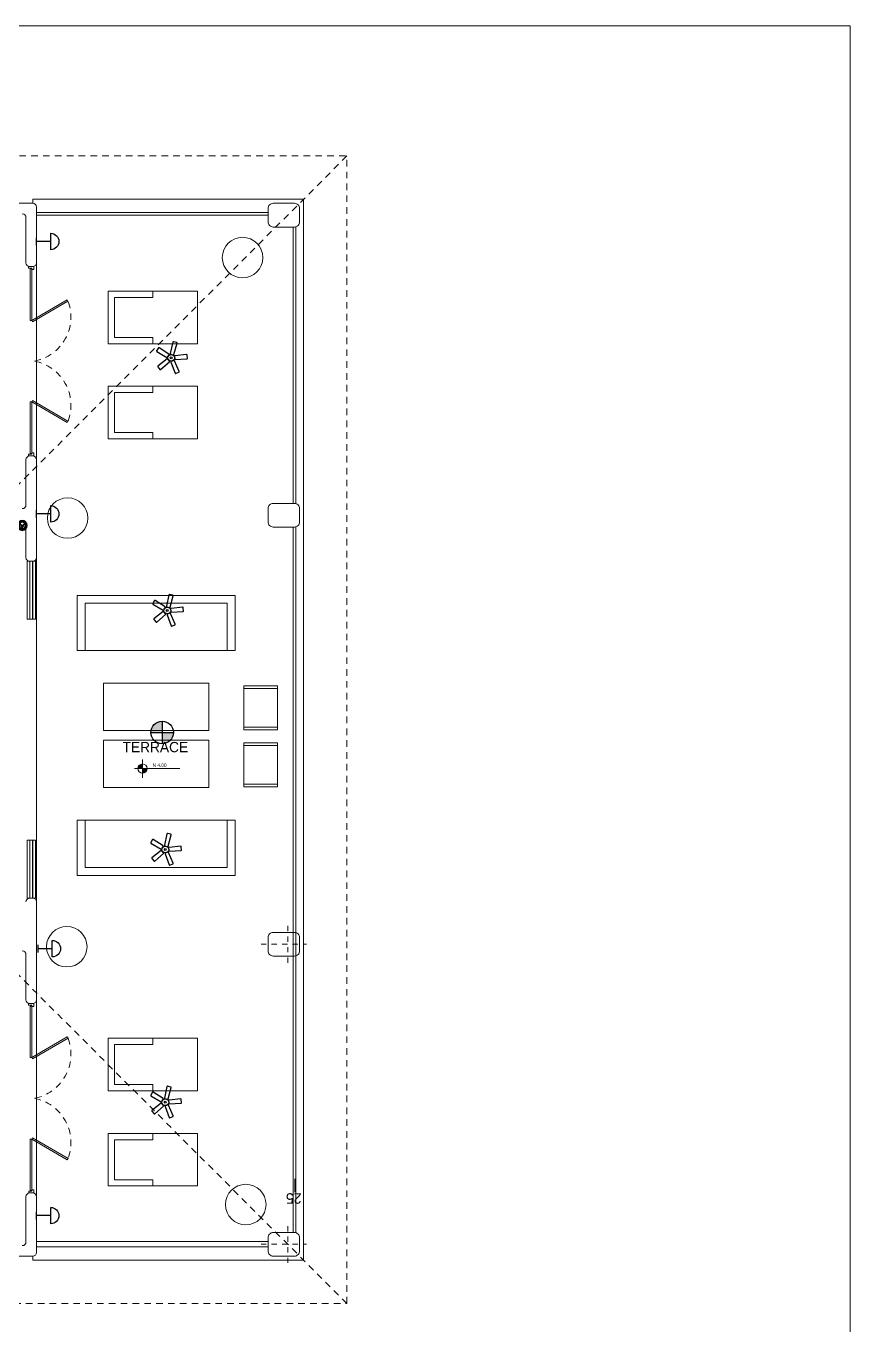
# Model space of a CAD drawing. Header units: metres. Extents: x 14 to 2416, y -346 to 476.
# Drawn here: x 153.83 to 169.49, y -153.24 to -128.56 of the extents above; entities that cross this region are included whole.
import ezdxf

# ---------------------------------------------------------------- set-up
doc = ezdxf.new("R2010")
doc.units = ezdxf.units.M
for name, pattern in [('0', [0]), ('CONTINUA', [0]), ('DASHED', [0.75, 0.5, -0.25]), ('HIDDEN2', [0.1875, 0.125, -0.0625])]:
    doc.linetypes.add(name, pattern=pattern)
doc.layers.get('0').update_dxf_attribs({"linetype": '0', "lineweight": 20})
doc.layers.get('Defpoints').update_dxf_attribs({"color": 6})
for name, color, linetype, lineweight in [('01_Mobiliario', 19, 'Continuous', 0), ('3.13 T.PRSENTACION', 252, 'CONTINUA', 0), ('A-ANNO-TEXT', 20, 'Continuous', 13), ('A-DOOR', 35, 'Continuous', 5), ('A-WALL', 250, 'Continuous', 20), ('EJES', 43, 'DASHED', 0), ('MAVA', 1, 'Continuous', 15), ('MOBILIARIOS', 252, 'Continuous', 0), ('muros bajitos', 252, 'Continuous', 5), ('piso', 253, 'Continuous', 0), ('textos', 7, 'Continuous', 0)]:
    doc.layers.add(name, color=color, linetype=linetype, lineweight=lineweight)
doc.layers.add('MAVA Luminarias', color=1, linetype='Continuous')
doc.layers.add('Techos 1', color=7, linetype='HIDDEN2', lineweight=9, true_color=0x42391a)
doc.styles.add('ESC100-2mm', font='arial.ttf', dxfattribs={"height": 0.15})
doc.styles.get("Standard").update_dxf_attribs({"font": 'arial.ttf', "height": 0.1875})
doc.styles.add('TRESTRECE', font='')
doc.styles.get('TRESTRECE').set_extended_font_data('Champagne & Limousines')

# ---------------------------------------------------------------- blocks, each defined once
blk = doc.blocks.new('A$C2f9b60d5')
at = {"layer": 'A-DOOR'}
for p, q in [((0, 0.101), (0.06, 0.101)), ((0, 0.101), (0, 0.001)), ((0.035, 0.001), (0, 0.001)), ((0.035, 0.061), (0.035, 0.001)), ((0.06, 0.061), (0.035, 0.061)), ((0.06, 0.061), (0.06, 0.101)), ((3.6, 0.1), (3.54, 0.1)), ((3.54, 0.06), (3.54, 0.1)), ((3.54, 0.06), (3.565, 0.06)), ((3.565, 0.06), (3.565, 0)), ((3.565, 0), (3.6, 0)), ((3.6, 0.1), (3.6, 0))]:
    blk.add_line(p, q, dxfattribs=at)
for points in [[(0.631, 0.734), (1.025, 0.06), (1.051, 0.076), (0.658, 0.749)], [(2.966, 0.734), (2.572, 0.06), (2.546, 0.075), (2.94, 0.749)], [(0.045, 0.061), (1.025, 0.06), (1.025, 0.03), (0.045, 0.03)], [(3.552, 0.06), (2.572, 0.06), (2.572, 0.03), (3.552, 0.03)]]:
    blk.add_lwpolyline(points, close=True, dxfattribs=at)
at = {"layer": 'A-DOOR', "linetype": 'HIDDEN2'}
for centre, start, end in [((0.96, -0.049), 10.7613, 110.7488), ((2.637, -0.049), 69.2325, 169.2199)]:
    blk.add_arc(centre, 0.854, start, end, dxfattribs=at)
blk = doc.blocks.new('PL BASE 2N NASAS 09')
at = {"layer": 'textos', "transparency": 33554534}
h = blk.add_hatch(color=256, dxfattribs=at)
h.dxf.hatch_style = 1
h.paths.add_polyline_path([(181.612, -15.862, 0.414214), (181.525, -15.949), (181.612, -15.949)])
h.paths.add_polyline_path([(181.698, -15.949), (181.612, -15.949), (181.612, -16.035, 0.414214)])
at = {"layer": 'A-DOOR'}
for points in [[(179.418, -12.012), (179.468, -12.012), (179.468, -13.112), (179.418, -13.112)], [(179.473, -12.012), (179.523, -12.012), (179.523, -13.112), (179.473, -13.112)], [(179.531, -12.012), (179.581, -12.012), (179.581, -13.112), (179.531, -13.112)], [(179.418, -18.412), (179.468, -18.412), (179.468, -17.312), (179.418, -17.312)], [(179.473, -18.412), (179.523, -18.412), (179.523, -17.312), (179.473, -17.312)], [(179.531, -18.412), (179.581, -18.412), (179.581, -17.312), (179.531, -17.312)]]:
    blk.add_lwpolyline(points, close=True, dxfattribs=at)
at = {"layer": 'A-WALL'}
for p, q in [((178.443, -5.212), (179.528, -5.212)), ((179.598, -5.282), (179.598, -6.342)), ((179.398, -5.482), (179.398, -6.342)), ((179.468, -6.412), (179.528, -6.412)), ((179.528, -6.412), (179.468, -6.412)), ((179.398, -10.074), (179.398, -10.942)), ((179.468, -10.012), (179.528, -10.012)), ((179.598, -10.074), (179.598, -11.942)), ((179.398, -11.332), (179.398, -11.942)), ((179.468, -12.012), (179.528, -12.012)), ((179.598, -18.482), (179.598, -20.355)), ((179.398, -20.349), (179.398, -19.483)), ((179.468, -20.412), (179.528, -20.412)), ((179.398, -24.942), (179.398, -24.082)), ((179.468, -24.012), (179.528, -24.012)), ((179.528, -24.012), (179.468, -24.012)), ((179.598, -25.142), (179.598, -24.082)), ((179.528, -25.212), (178.443, -25.212))]:
    blk.add_line(p, q, dxfattribs=at)
at = {"layer": 'A-WALL', "transparency": 33554684}
blk.add_line((179.468, -18.412), (179.528, -18.412), dxfattribs=at)
at = {"layer": 'A-WALL'}
for points in [[(184.498, -5.212), (184.098, -5.212, 0.414214), (183.998, -5.312), (183.998, -5.562, 0.414214), (184.098, -5.662), (184.498, -5.662, 0.414214), (184.598, -5.562), (184.598, -5.312, 0.414214)], [(184.498, -10.912), (184.098, -10.912, 0.414214), (183.998, -11.012), (183.998, -11.262, 0.414214), (184.098, -11.362), (184.498, -11.362, 0.414214), (184.598, -11.262), (184.598, -11.012, 0.414214)], [(184.498, -19.511), (184.098, -19.511, -0.414214), (183.998, -19.411), (183.998, -19.161, -0.414214), (184.098, -19.061), (184.498, -19.061, -0.414214), (184.598, -19.161), (184.598, -19.411, -0.414214)], [(184.498, -25.212), (184.098, -25.212, -0.414214), (183.998, -25.112), (183.998, -24.862, -0.414214), (184.098, -24.762), (184.498, -24.762, -0.414214), (184.598, -24.862), (184.598, -25.112, -0.414214)]]:
    blk.add_lwpolyline(points, format="xyb", close=True, dxfattribs=at)
for centre, start, end in [((179.328, -5.482), 0, 90), ((179.528, -5.282), 0, 90), ((179.468, -6.342), 180, 270), ((179.528, -6.342), 270, 0), ((179.468, -10.082), 90, 180), ((179.528, -10.082), 0, 90), ((179.328, -10.942), 270, 360), ((179.468, -11.942), 179.9938, 270), ((179.528, -11.942), 270, 0.0062), ((179.468, -18.482), 90, 180), ((179.528, -18.482), 0, 90), ((179.328, -19.482), 0, 90), ((179.468, -20.342), 180, 270), ((179.528, -20.342), 270, 360), ((179.468, -24.082), 90, 180), ((179.528, -24.082), 0, 90), ((179.328, -24.942), 270, 0), ((179.528, -25.142), 270, 0)]:
    blk.add_arc(centre, 0.07, start, end, dxfattribs=at)
at = {"layer": 'muros bajitos'}
for p, q in [((183.998, -5.389), (179.598, -5.389)), ((183.998, -5.437), (179.598, -5.437)), ((184.474, -5.662), (184.474, -10.912)), ((184.524, -5.658), (184.524, -10.915)), ((184.474, -11.362), (184.474, -24.762)), ((184.524, -11.358), (184.524, -24.765)), ((183.998, -24.935), (179.598, -24.935)), ((183.998, -25.035), (179.598, -25.035))]:
    blk.add_line(p, q, dxfattribs=at)
at = {"layer": 'piso'}
for p, q in [((179.528, -5.135), (184.673, -5.135)), ((179.528, -5.212), (179.528, -5.135)), ((184.673, -5.135), (184.673, -25.289)), ((179.598, -6.349), (179.598, -10.074)), ((179.598, -11.942), (179.598, -18.482)), ((179.598, -24.074), (179.598, -20.349)), ((179.528, -25.212), (179.528, -25.289)), ((179.528, -25.289), (184.673, -25.289))]:
    blk.add_line(p, q, dxfattribs=at)
at = {"layer": 'Techos 1'}
for p, q in [((157.448, -4.312), (185.498, -4.312)), ((185.498, -4.312), (178.873, -10.937)), ((185.498, -26.112), (185.498, -4.312)), ((185.498, -26.112), (178.873, -19.487)), ((160.048, -26.112), (185.498, -26.112))]:
    blk.add_line(p, q, dxfattribs=at)
at = {"layer": 'textos'}
for p, q in [((181.612, -15.775), (181.612, -16.123)), ((181.458, -15.949), (182.319, -15.949))]:
    blk.add_line(p, q, dxfattribs=at)
blk.add_circle((181.612, -15.949), 0.0865, dxfattribs=at)
at = {"color": 1, "rotation": 270}
blk.add_blockref('A$C2f9b60d5', (179.447, -6.412), dxfattribs=at)
at = {"color": 1, "xscale": -1, "rotation": 270}
blk.add_blockref('A$C2f9b60d5', (179.448, -24.012), dxfattribs=at)
at = {"layer": 'textos', "insert": (180.154, -15.642), "char_height": 0.195, "width": 3.40488, "attachment_point": 7}
blk.add_mtext('\\pxqc;{\\fChampagne & Limousines|b0|i0|c0|p34;TERRACE }', dxfattribs=at)
at = {"layer": 'textos', "insert": (181.805, -15.853), "char_height": 0.065, "attachment_point": 1, "style": 'ESC100-2mm'}
blk.add_mtext_dynamic_manual_height_columns('{\\Ftxt|c0;N 4.00}', width=2.21694, gutter_width=0.5, heights=[0], dxfattribs=at)
blk = doc.blocks.new('PL MUEBLES 2N NASAS 09')
at = {"layer": '01_Mobiliario'}
for p, q in [((230.786, 47.305), (232.786, 47.305)), ((230.786, 47.305), (230.786, 46.405)), ((230.786, 46.405), (232.786, 46.405))]:
    blk.add_line(p, q, dxfattribs=at)
at = {"layer": '3.13 T.PRSENTACION', "transparency": 33554508}
blk.add_line((234.419, 38.973), (234.419, 38.723), dxfattribs=at)
at = {"layer": 'EJES', "ltscale": 0.03}
for p, q in [((234.287, 43.077), (234.287, 43.802)), ((233.779, 43.431), (234.641, 43.431)), ((234.287, 37.376), (234.287, 38.101)), ((233.779, 37.73), (234.641, 37.73))]:
    blk.add_line(p, q, dxfattribs=at)
at = {"layer": 'MOBILIARIOS'}
for p, q in [((230.872, 54.838), (230.872, 55.838)), ((230.872, 55.838), (232.572, 55.838)), ((231.722, 55.838), (231.722, 55.718)), ((232.572, 55.838), (232.572, 54.838)), ((230.992, 54.958), (230.992, 55.718)), ((231.722, 55.718), (230.992, 55.718)), ((232.572, 54.838), (230.872, 54.838)), ((231.722, 54.958), (230.992, 54.958)), ((231.722, 54.838), (231.722, 54.958)), ((230.872, 53.03), (230.872, 54.03)), ((230.872, 54.03), (232.572, 54.03)), ((230.992, 53.15), (230.992, 53.91)), ((231.722, 53.91), (230.992, 53.91)), ((231.722, 54.03), (231.722, 53.91)), ((232.572, 54.03), (232.572, 53.03)), ((231.722, 53.15), (230.992, 53.15)), ((231.722, 53.03), (231.722, 53.15)), ((232.572, 53.03), (230.872, 53.03)), ((230.286, 49.008), (230.286, 50.058)), ((230.286, 50.058), (233.286, 50.058)), ((230.436, 49.008), (230.436, 49.908)), ((230.436, 49.908), (233.136, 49.908)), ((233.136, 49.908), (233.136, 49.008)), ((233.286, 50.058), (233.286, 49.008)), ((233.286, 49.008), (230.286, 49.008)), ((230.786, 48.389), (232.786, 48.389)), ((230.786, 48.389), (230.786, 47.489)), ((232.786, 47.489), (232.786, 48.389)), ((234.092, 48.291), (233.451, 48.291)), ((233.452, 48.341), (233.452, 47.511)), ((234.092, 48.341), (233.452, 48.341)), ((233.452, 48.341), (233.452, 47.511)), ((234.092, 47.506), (234.092, 48.336)), ((234.092, 47.506), (234.092, 48.336)), ((230.786, 47.489), (232.786, 47.489)), ((233.452, 47.556), (234.092, 47.556)), ((233.452, 47.506), (234.092, 47.506)), ((232.786, 46.405), (232.786, 47.305)), ((234.092, 47.207), (233.451, 47.207)), ((234.092, 47.257), (233.452, 47.257)), ((233.452, 47.257), (233.452, 46.427)), ((234.092, 46.421), (234.092, 47.251)), ((233.452, 46.472), (234.092, 46.471)), ((233.452, 46.421), (234.092, 46.421)), ((233.286, 45.787), (230.286, 45.787)), ((230.286, 45.787), (230.286, 44.737)), ((230.436, 45.787), (230.436, 44.887)), ((233.136, 44.887), (233.136, 45.787)), ((233.286, 44.737), (233.286, 45.787)), ((230.286, 44.737), (233.286, 44.737)), ((230.436, 44.887), (233.136, 44.887)), ((230.872, 40.645), (230.872, 41.645)), ((230.872, 41.645), (232.572, 41.645)), ((230.992, 40.765), (230.992, 41.525)), ((231.722, 41.525), (230.992, 41.525)), ((231.722, 41.645), (231.722, 41.525)), ((232.572, 41.645), (232.572, 40.645)), ((231.722, 40.765), (230.992, 40.765)), ((231.722, 40.645), (231.722, 40.765)), ((232.572, 40.645), (230.872, 40.645)), ((230.872, 38.838), (230.872, 39.838)), ((230.872, 39.838), (232.572, 39.838)), ((231.722, 39.838), (231.722, 39.718)), ((232.572, 39.838), (232.572, 38.838)), ((230.992, 38.958), (230.992, 39.718)), ((231.722, 39.718), (230.992, 39.718)), ((232.572, 38.838), (230.872, 38.838)), ((231.722, 38.958), (230.992, 38.958)), ((231.722, 38.838), (231.722, 38.958))]:
    blk.add_line(p, q, dxfattribs=at)
for points in [[(233.452, 48.341), (234.092, 48.341), (234.092, 47.506), (233.452, 47.506)], [(233.452, 47.257), (234.092, 47.257), (234.092, 46.421), (233.452, 46.421)]]:
    blk.add_lwpolyline(points, close=True, dxfattribs=at)
at = {"layer": 'piso'}
for centre in [(233.428, 56.474), (230.103, 51.526), (230.088, 43.384), (233.489, 38.486)]:
    blk.add_circle(centre, 0.385, dxfattribs=at)
blk.add_blockref('PL BASE 2N NASAS 09', (49.914, 62.717))
at = {"layer": '3.13 T.PRSENTACION', "transparency": 33554508, "insert": (234.549, 38.501), "char_height": 0.2, "attachment_point": 1, "rotation": 180, "style": 'TRESTRECE'}
blk.add_mtext_dynamic_manual_height_columns('25', width=1.29242, gutter_width=1, heights=[0], dxfattribs=at)
blk = doc.blocks.new('A$C595364de')
blk.add_blockref('PL MUEBLES 2N NASAS 09', (-199.562, -36.605))
blk = doc.blocks.new('dl ip')
at = {"layer": 'MAVA', "true_color": 0xf8991e, "transparency": 33554687}
h = blk.add_hatch(color=30, dxfattribs=at)
h.dxf.hatch_style = 1
h.paths.add_polyline_path([(94.757, -111.209), (94.711, -111.248), (94.662, -111.211), (94.711, -111.309)])
at = {"layer": 'MAVA Luminarias', "linetype": 'Continuous', "true_color": 0xf8991e}
h = blk.add_hatch(color=30, dxfattribs=at)
h.paths.add_polyline_path([(94.618, -111.248, 1), (94.804, -111.248, 1)])
h.paths.add_polyline_path([(94.772, -111.248, -1), (94.65, -111.248, -1)], flags=16)
at = {"layer": 'MAVA', "color": 30, "true_color": 0xf8991e}
for p, q in [((94.711, -111.248), (94.662, -111.211)), ((94.662, -111.211), (94.711, -111.309)), ((94.711, -111.309), (94.757, -111.209)), ((94.757, -111.209), (94.711, -111.248))]:
    blk.add_line(p, q, dxfattribs=at)
at = {"layer": 'MAVA Luminarias', "color": 30, "linetype": 'Continuous', "true_color": 0xf8991e}
for radius in [0.093, 0.061]:
    blk.add_circle((94.711, -111.248), radius, dxfattribs=at)
blk = doc.blocks.new('abanico mava')
at = {"layer": 'MAVA Luminarias', "linetype": 'ByBlock', "lineweight": -2, "extrusion": (4.64878e-10, 3.72215e-09, 1), "elevation": 0}
for points in [[(513803.102, 2035248.678), (513803.215, 2035249.086, 0.421374), (513803.203, 2035249.107), (513803.084, 2035249.136, 0.421374), (513803.064, 2035249.124), (513802.972, 2035248.71, 0.407089), (513802.984, 2035248.69), (513803.082, 2035248.666, 0.407089)], [(513802.921, 2035248.69), (513802.567, 2035248.923, 0.421374), (513802.544, 2035248.918), (513802.479, 2035248.814, 0.421374), (513802.485, 2035248.791), (513802.85, 2035248.576, 0.407089), (513802.873, 2035248.581), (513802.926, 2035248.667, 0.407089)], [(513802.993, 2035248.405), (513803.142, 2035248.008, 0.421374), (513803.164, 2035247.998), (513803.278, 2035248.044, 0.421374), (513803.287, 2035248.066), (513803.118, 2035248.455, 0.407089), (513803.096, 2035248.464), (513803.003, 2035248.426, 0.407089)]]:
    blk.add_lwpolyline(points, format="xyb", close=True, dxfattribs=at)
at = {"layer": 'MAVA Luminarias', "linetype": 'ByBlock', "lineweight": -2, "extrusion": (4.64878e-10, 3.72215e-09, 1)}
for points in [[(513803.147, 2035248.501), (513803.57, 2035248.521, 0.421374), (513803.586, 2035248.539), (513803.578, 2035248.661, 0.421374), (513803.559, 2035248.676), (513803.137, 2035248.636, 0.407089), (513803.122, 2035248.618), (513803.129, 2035248.517, 0.407089)], [(513802.854, 2035248.521), (513802.522, 2035248.257, 0.421374), (513802.52, 2035248.233), (513802.599, 2035248.139, 0.421374), (513802.623, 2035248.137), (513802.94, 2035248.418, 0.407089), (513802.942, 2035248.442), (513802.877, 2035248.519, 0.407089)]]:
    blk.add_lwpolyline(points, format="xyb", close=True, dxfattribs=at)
at = {"layer": 'MAVA Luminarias', "linetype": 'ByBlock', "lineweight": -2}
for radius in [0.123, 0.0335]:
    blk.add_circle((513803.004, 2035248.559), radius, dxfattribs=at)
blk = doc.blocks.new('lum decorativa')
at = {"layer": 'MAVA Luminarias', "ltscale": 0.3, "transparency": 33554687}
h = blk.add_hatch(color=82, dxfattribs=at)
h.paths.add_polyline_path([(513802.9376, 2035251.3382, 0.414214), (513802.8639, 2035251.2646), (513802.9376, 2035251.2646)])
h.paths.add_polyline_path([(513802.9376, 2035251.1909, 0.414214), (513803.0112, 2035251.2646), (513802.9376, 2035251.2646)])
at = {"layer": 'MAVA Luminarias', "color": 82, "ltscale": 0.3, "transparency": 33554687}
for p, q in [((513802.9376, 2035251.3382), (513802.9376, 2035251.1909)), ((513802.8639, 2035251.2646), (513803.0112, 2035251.2646))]:
    blk.add_line(p, q, dxfattribs=at)
blk.add_circle((513802.9376, 2035251.2646), 0.0737, dxfattribs=at)
blk = doc.blocks.new('SCONCE 1')
at = {"layer": 'MAVA Luminarias', "color": 5, "linetype": 'Continuous'}
for p, q in [((-1.374, 0.679), (-1.374, 1.191)), ((-1.374, 0.935), (-0.931, 0.935)), ((-0.931, 0.816), (-0.931, 1.054))]:
    blk.add_line(p, q, dxfattribs=at)
blk.add_arc((-1.374, 0.935), 0.256, 90, 270, dxfattribs=at)

msp = doc.modelspace()

# ---------------------------------------------------------------- linework, layer by layer
at = {"layer": 'Defpoints', "lineweight": 13}
msp.add_lwpolyline([(113.19, -128.559), (169.488, -128.559), (169.488, -169.348), (113.19, -169.348)], close=True, dxfattribs=at)
msp.add_lwpolyline([(113.19, -128.559), (169.488, -128.559), (169.488, -169.348), (113.19, -169.348)], close=True, dxfattribs=at)

# ---------------------------------------------------------------- block references
at = {"layer": 'A-ANNO-TEXT'}
msp.add_blockref('A$C595364de', (124.077, -152.828), dxfattribs=at)
msp.add_blockref('A$C595364de', (124.077, -152.828), dxfattribs=at)
at = {"layer": 'MAVA Luminarias', "color": 251, "xscale": -0.6101999921123585, "yscale": 0.6101999921123585, "zscale": 0.6101999921123585}
for p in [(153.458, -133.224), (153.458, -133.224), (153.458, -138.398), (153.458, -138.398), (153.489, -146.658), (153.489, -146.658), (153.458, -151.728), (153.458, -151.728)]:
    msp.add_blockref('SCONCE 1', p, dxfattribs=at)
at = {"layer": 'MAVA Luminarias', "xscale": 0.5267524126646371, "yscale": 0.5267524126646371, "zscale": 0.5267524126646371}
for p in [(-270490.385, -1072206.952), (-270490.385, -1072206.952), (-270490.459, -1072211.752), (-270490.459, -1072211.752), (-270490.497, -1072216.292), (-270490.497, -1072216.292), (-270490.497, -1072221.092), (-270490.497, -1072221.092)]:
    msp.add_blockref('abanico mava', p, dxfattribs=at)
at = {"layer": 'MAVA Luminarias', "xscale": -1}
msp.add_blockref('dl ip', (248.468, -26.8), dxfattribs=at)
msp.add_blockref('dl ip', (248.468, -26.8), dxfattribs=at)
at = {"layer": 'MAVA Luminarias', "color": 82, "xscale": 2.91286913078865, "yscale": 2.91286913078865, "zscale": 2.91286913078865}
msp.add_blockref('lum decorativa', (-1496484.3, -5928562.562), dxfattribs=at)
msp.add_blockref('lum decorativa', (-1496484.3, -5928562.562), dxfattribs=at)

doc.saveas('drawing.dxf')
